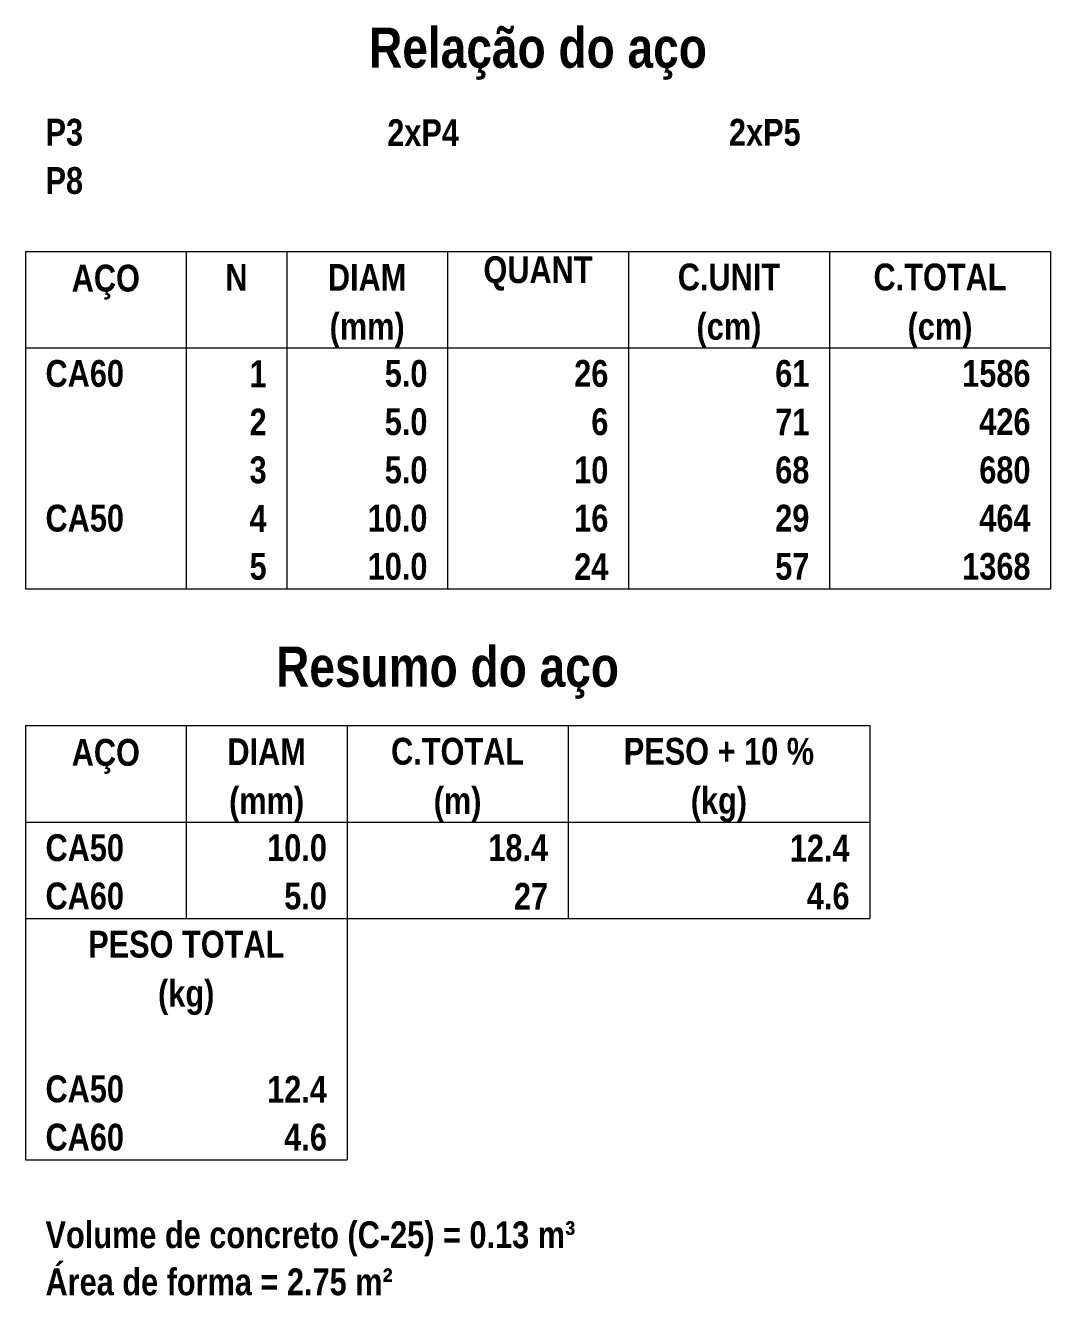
# Model space of a CAD drawing. Header units: millimetres. Extents: x 2249 to 2676, y -663 to -441.
# Drawn here: x 2667.89 to 2675.99, y -552.03 to -541.99 of the extents above; entities that cross this region are included whole.
import ezdxf

# ---------------------------------------------------------------- set-up
doc = ezdxf.new("R2010")
doc.units = ezdxf.units.MM
doc.header["$LTSCALE"] = 0.5
doc.header["$MEASUREMENT"] = 0
doc.layers.add('DT-Relação do aço', color=9, linetype='CONTINUOUS', lineweight=5)
doc.styles.add('ARIAL', font='ARIALNB.TTF')

msp = doc.modelspace()

# ---------------------------------------------------------------- linework, layer by layer
at = {"layer": 'DT-Relação do aço', "linetype": 'Continuous'}
for p, q in [((2667.8916, -543.7763), (2675.9929, -543.7763)), ((2667.8916, -543.7763), (2667.8916, -544.5388)), ((2669.1624, -543.7763), (2669.1624, -544.5388)), ((2669.9566, -543.7763), (2669.9566, -544.5388)), ((2671.2274, -543.7763), (2671.2274, -544.5388)), ((2672.6571, -543.7763), (2672.6571, -544.5388)), ((2674.2456, -543.7763), (2674.2456, -544.5388)), ((2675.9929, -543.7763), (2675.9929, -544.5388)), ((2667.8916, -544.5388), (2675.9929, -544.5388)), ((2667.8916, -544.5388), (2667.8916, -546.445)), ((2669.1624, -544.5388), (2669.1624, -546.445)), ((2669.9566, -544.5388), (2669.9566, -546.445)), ((2671.2274, -544.5388), (2671.2274, -546.445)), ((2672.6571, -544.5388), (2672.6571, -546.445)), ((2674.2456, -544.5388), (2674.2456, -546.445)), ((2675.9929, -544.5388), (2675.9929, -546.445)), ((2667.8916, -546.445), (2675.9929, -546.445)), ((2667.8916, -547.5252), (2674.5633, -547.5252)), ((2667.8916, -547.5252), (2667.8916, -548.2877)), ((2669.1624, -547.5252), (2669.1624, -548.2877)), ((2670.4332, -547.5252), (2670.4332, -548.2877)), ((2672.1805, -547.5252), (2672.1805, -548.2877)), ((2674.5633, -547.5252), (2674.5633, -548.2877)), ((2667.8916, -548.2877), (2674.5633, -548.2877)), ((2667.8916, -548.2877), (2667.8916, -549.0501)), ((2669.1624, -548.2877), (2669.1624, -549.0501)), ((2670.4332, -548.2877), (2670.4332, -549.0501)), ((2672.1805, -548.2877), (2672.1805, -549.0501)), ((2674.5633, -548.2877), (2674.5633, -549.0501)), ((2667.8916, -549.0501), (2674.5633, -549.0501)), ((2667.8916, -549.0501), (2667.8916, -550.1939)), ((2670.4332, -549.0501), (2670.4332, -550.1939)), ((2667.8916, -550.1939), (2667.8916, -550.9563)), ((2670.4332, -550.1939), (2670.4332, -550.9563)), ((2667.8916, -550.9563), (2670.4332, -550.9563))]:
    msp.add_line(p, q, dxfattribs=at)

# ---------------------------------------------------------------- texts
at = {"layer": 'DT-Relação do aço', "color": 7, "line_spacing_factor": 0.9, "style": 'ARIAL'}
for s, insert, char_height, width, attachment_point in [('Relação do aço', (2671.9422, -542.4208), 0.3177, 5.33736, 8), ('P3', (2668.0504, -542.9439), 0.2118, 0.50832, 7), ('2xP4', (2670.7509, -542.9439), 0.2118, 1.01664, 7), ('2xP5', (2673.4513, -542.9439), 0.2118, 1.01664, 7), ('P8', (2668.0504, -543.3252), 0.2118, 0.50832, 7), ('QUANT', (2671.9422, -544.0877), 0.2118, 1.2708, 8), ('AÇO', (2668.527, -544.1576), 0.2118, 0.76248, 8), ('N', (2669.5595, -544.0877), 0.2118, 0.25416, 8), ('DIAM', (2670.592, -544.0877), 0.2118, 1.01664, 8), ('C.UNIT', (2673.4513, -544.0877), 0.2118, 1.52496, 8), ('C.TOTAL', (2675.1192, -544.0877), 0.2118, 1.77912, 8), ('(mm)', (2670.592, -544.5388), 0.2118, 1.01664, 8), ('(cm)', (2673.4513, -544.5388), 0.2118, 1.01664, 8), ('(cm)', (2675.1192, -544.5388), 0.2118, 1.01664, 8), ('CA60', (2668.0504, -544.8501), 0.2118, 1.01664, 7), ('1', (2669.7978, -544.8501), 0.2118, 0.25416, 9), ('5.0', (2671.0686, -544.8501), 0.2118, 0.76248, 9), ('26', (2672.4982, -544.8501), 0.2118, 0.50832, 9), ('61', (2674.0867, -544.8501), 0.2118, 0.50832, 9), ('1586', (2675.8341, -544.8501), 0.2118, 1.01664, 9), ('2', (2669.7978, -545.2314), 0.2118, 0.25416, 9), ('5.0', (2671.0686, -545.2314), 0.2118, 0.76248, 9), ('6', (2672.4982, -545.2314), 0.2118, 0.25416, 9), ('71', (2674.0867, -545.2314), 0.2118, 0.50832, 9), ('426', (2675.8341, -545.2314), 0.2118, 0.76248, 9), ('3', (2669.7978, -545.6126), 0.2118, 0.25416, 9), ('5.0', (2671.0686, -545.6126), 0.2118, 0.76248, 9), ('10', (2672.4982, -545.6126), 0.2118, 0.50832, 9), ('68', (2674.0867, -545.6126), 0.2118, 0.50832, 9), ('680', (2675.8341, -545.6126), 0.2118, 0.76248, 9), ('CA50', (2668.0504, -545.9939), 0.2118, 1.01664, 7), ('4', (2669.7978, -545.9939), 0.2118, 0.25416, 9), ('10.0', (2671.0686, -545.9939), 0.2118, 1.01664, 9), ('16', (2672.4982, -545.9939), 0.2118, 0.50832, 9), ('29', (2674.0867, -545.9939), 0.2118, 0.50832, 9), ('464', (2675.8341, -545.9939), 0.2118, 0.76248, 9), ('5', (2669.7978, -546.3751), 0.2118, 0.25416, 9), ('10.0', (2671.0686, -546.3751), 0.2118, 1.01664, 9), ('24', (2672.4982, -546.3751), 0.2118, 0.50832, 9), ('57', (2674.0867, -546.3751), 0.2118, 0.50832, 9), ('1368', (2675.8341, -546.3751), 0.2118, 1.01664, 9), ('Resumo do aço', (2671.2274, -547.3134), 0.3177, 4.95612, 8), ('AÇO', (2668.527, -547.9064), 0.2118, 0.76248, 8), ('DIAM', (2669.7978, -547.8365), 0.2118, 1.01664, 8), ('C.TOTAL', (2671.3068, -547.8365), 0.2118, 1.77912, 8), ('PESO + 10 %', (2673.3719, -547.8365), 0.2118, 2.79576, 8), ('(mm)', (2669.7978, -548.2877), 0.2118, 1.01664, 8), ('(m)', (2671.3068, -548.2877), 0.2118, 0.76248, 8), ('(kg)', (2673.3719, -548.2877), 0.2118, 1.01664, 8), ('CA50', (2668.0504, -548.599), 0.2118, 1.01664, 7), ('10.0', (2670.2743, -548.599), 0.2118, 1.01664, 9), ('18.4', (2672.0217, -548.599), 0.2118, 1.01664, 9), ('12.4', (2674.4044, -548.599), 0.2118, 1.01664, 9), ('CA60', (2668.0504, -548.9802), 0.2118, 1.01664, 7), ('5.0', (2670.2743, -548.9802), 0.2118, 0.76248, 9), ('27', (2672.0217, -548.9802), 0.2118, 0.50832, 9), ('4.6', (2674.4044, -548.9802), 0.2118, 0.76248, 9), ('PESO TOTAL', (2669.1624, -549.3615), 0.2118, 2.5416, 8), ('(kg)', (2669.1624, -549.8126), 0.2118, 1.01664, 8), ('CA50', (2668.0504, -550.5052), 0.2118, 1.01664, 7), ('12.4', (2670.2743, -550.5052), 0.2118, 1.01664, 9), ('CA60', (2668.0504, -550.8864), 0.2118, 1.01664, 7), ('4.6', (2670.2743, -550.8864), 0.2118, 0.76248, 9), ('Volume de concreto (C-25) = 0.13 m³', (2668.0504, -551.7188), 0.2118, 8.8956, 7), ('Área de forma = 2.75 m²', (2668.0504, -552.0302), 0.2118, 5.84568, 7)]:
    msp.add_mtext(s, dxfattribs=dict(at, insert=insert, char_height=char_height, width=width, attachment_point=attachment_point))

doc.saveas('drawing.dxf')
